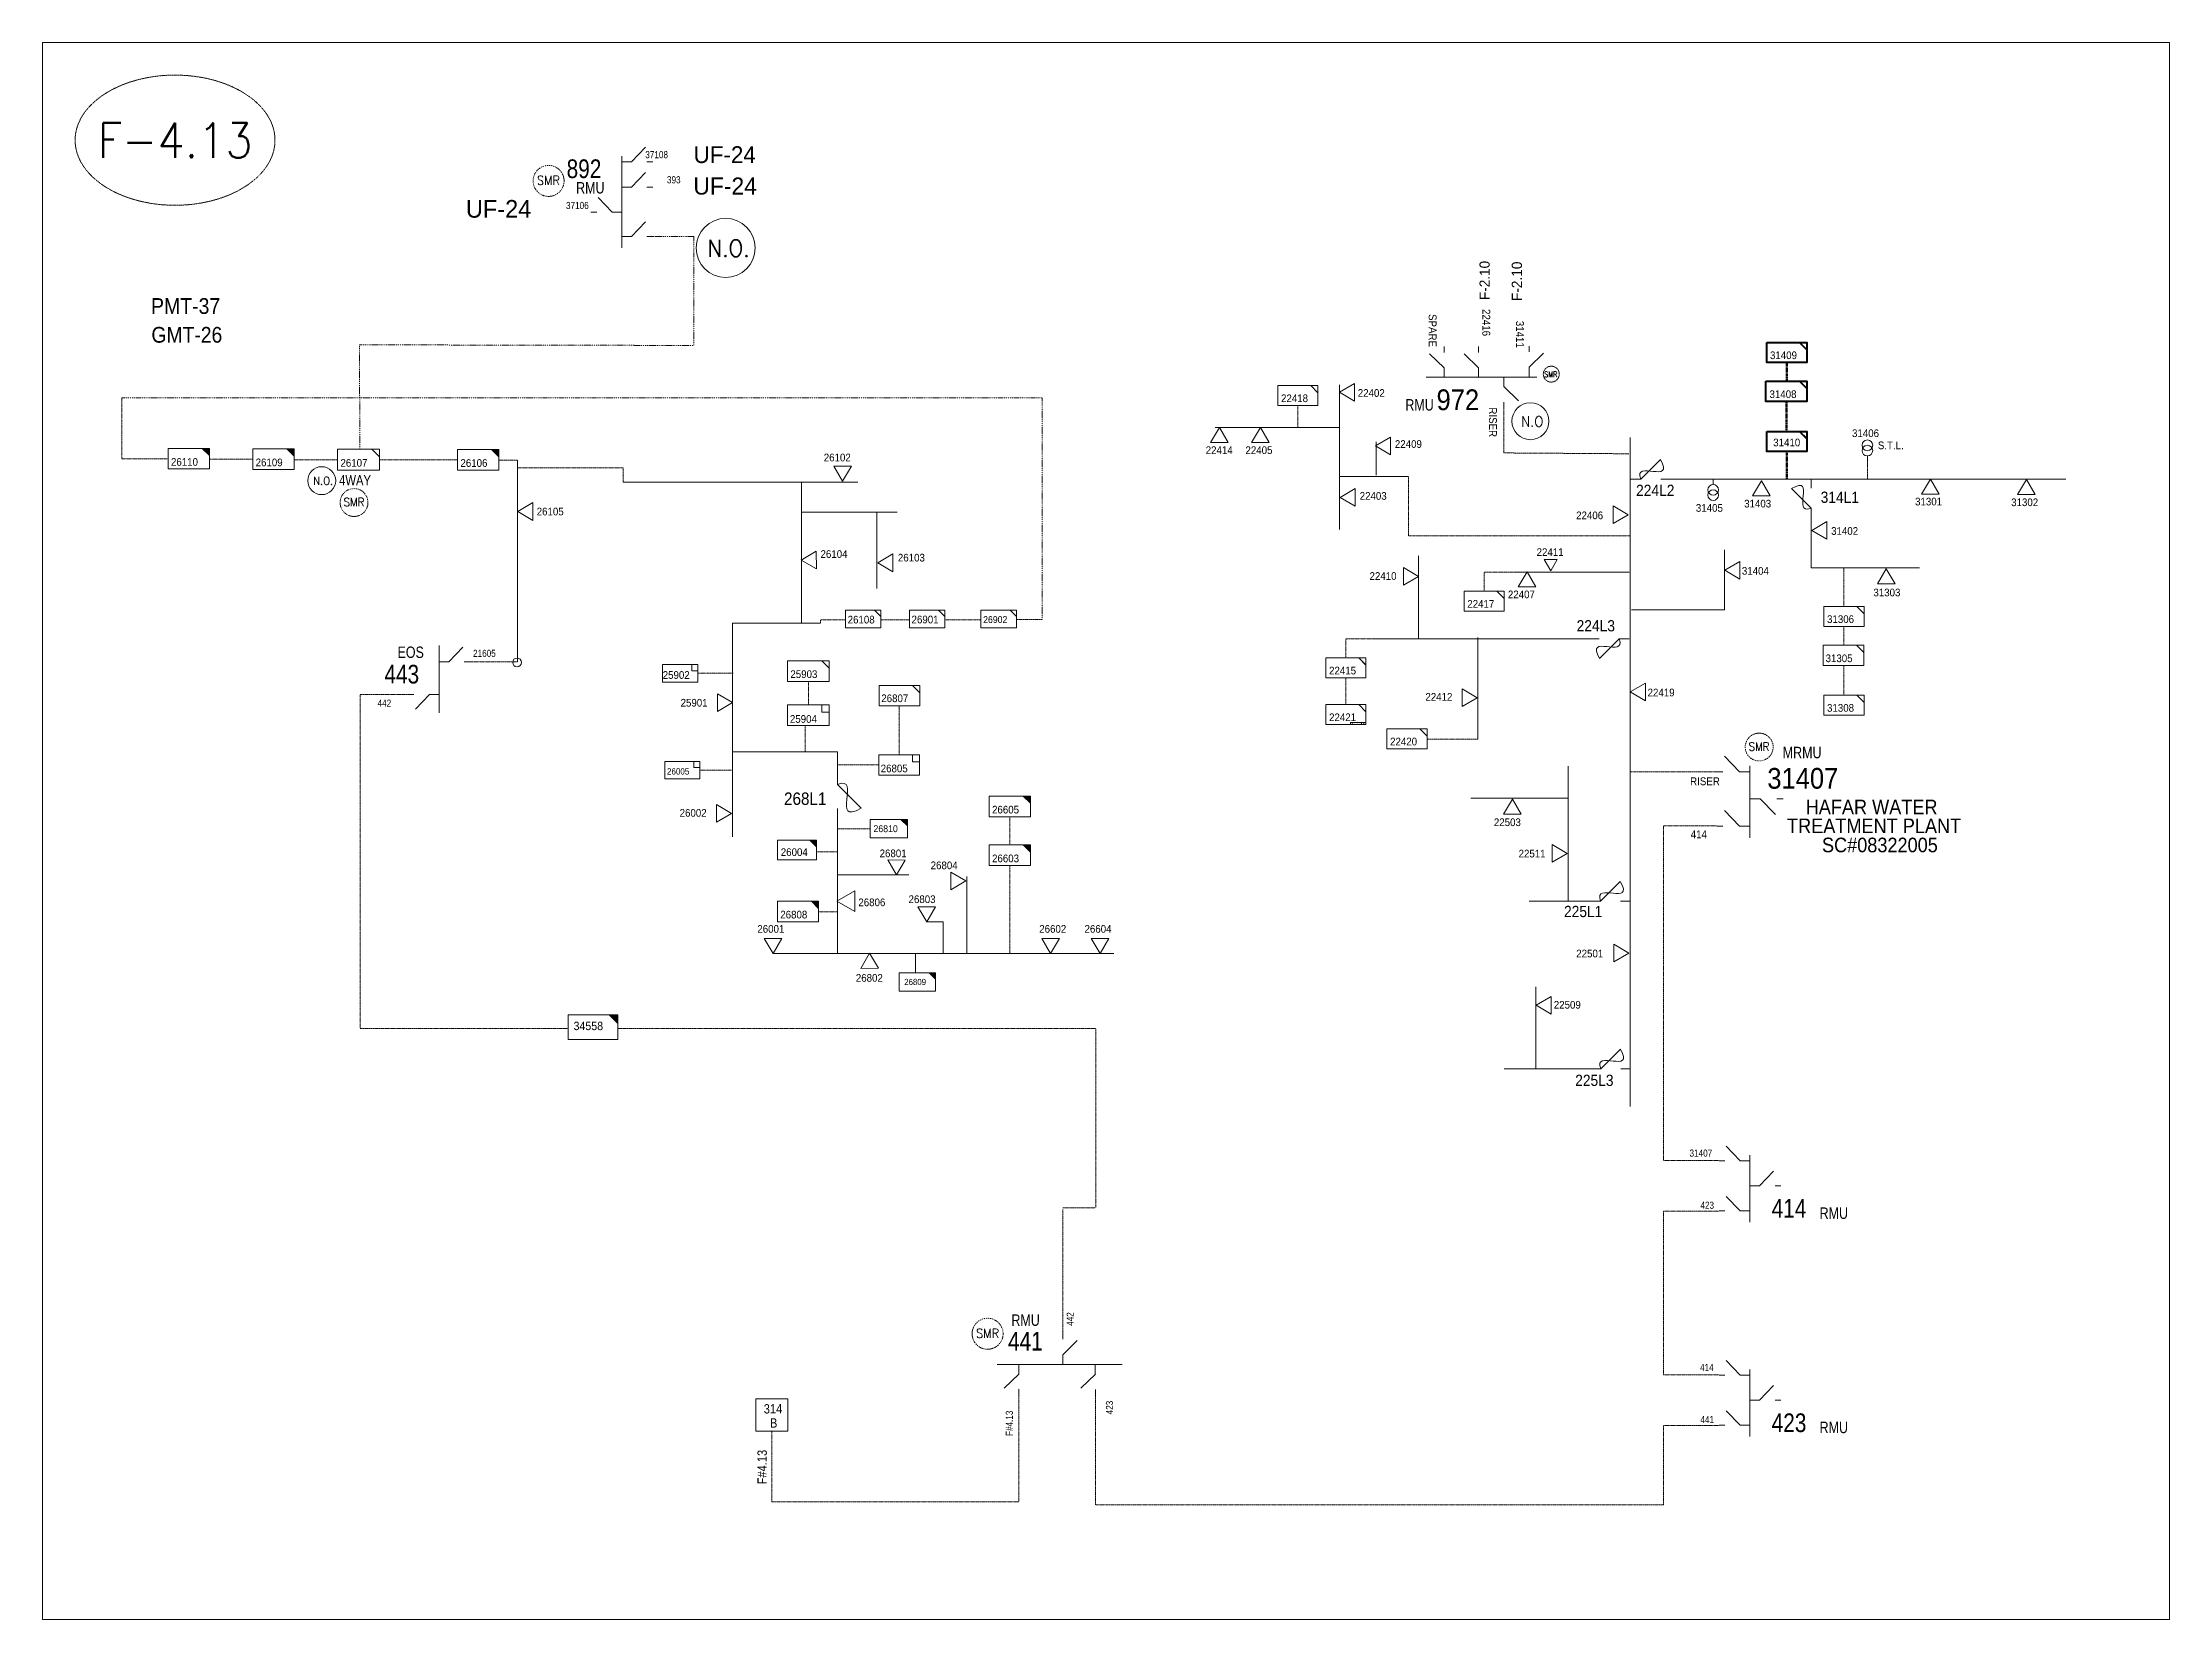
# Model space of a CAD drawing. Header units: metres. Extents: x 65984 to 144644, y -19036 to 23726.
# Drawn here: x 108281 to 110051, y -2586 to -1273 of the extents above; entities that cross this region are included whole.
import ezdxf
from ezdxf.enums import TextEntityAlignment as Align

# ---------------------------------------------------------------- set-up
doc = ezdxf.new("R2010")
doc.units = ezdxf.units.M
doc.header["$MEASUREMENT"] = 0
doc.linetypes.add('DGN Style 3', pattern=[0.013877, 0, -0.013877])
doc.linetypes.add('DGN Style 4', pattern=[1.6, 0.8, -0.4, 0, -0.4])
doc.layers.get('0').update_dxf_attribs({"color": 95, "lineweight": 40})
for name, color, linetype, lineweight in [('CONTRACTOR NAME', 95, 'Continuous', 40), ('d_eos', 111, 'Continuous', 40), ('d_eos no', 121, 'Continuous', 40), ('d_fco', 5, 'Continuous', 40), ('d_fco text', 95, 'Continuous', 40), ('d_oh branch', 94, 'Continuous', 40), ('d_switch', 95, 'Continuous', 40), ('d_tf', 1, 'Continuous', 40), ('d_tf no', 6, 'Continuous', 40), ('d_tf_200', 1, 'Continuous', 40), ('d_ug cable', 95, 'Continuous', 40), ('d_unit sub', 7, 'Continuous', 40), ('d_village name', 7, 'Continuous', 40), ('fedr no', 95, 'Continuous', 40), ('GRID STATION  04', 7, 'Continuous', 40), ('GRID STATION 01', 7, 'Continuous', 40), ('Level 37', 7, 'Continuous', 0), ('O H MAIN FEEDER', 4, 'Continuous', 100), ('SW N O', 114, 'Continuous', 30)]:
    doc.layers.add(name, color=color, linetype=linetype, lineweight=lineweight)
doc.styles.add('NASKHF', font='naskhf.shx', dxfattribs={"height": 8})
doc.styles.add('Style-Arial', font='arial.ttf')
doc.styles.add('Style-ENGINEERING', font='ENGINEERING.shx')
doc.styles.add('Style-msdefault', font='msdefault.shx')
doc.styles.add('Style-simplex', font='simplex.shx')
doc.styles.add('Style-STANDARD', font='STANDARD.shx')

# ---------------------------------------------------------------- blocks, each defined once
blk = doc.blocks.new('*U1117')
at = {"layer": 'd_eos', "color": 7, "linetype": 'Continuous', "lineweight": 13, "ltscale": 2.149539}
for p, q in [((-12.9, 12.1), (-12.9, 14.9)), ((-12.9, 4.7), (-5.9, 11.5)), ((11.3, 12.1), (11.3, 14.9)), ((11.3, 4.7), (18.3, 11.5)), ((14, 0), (-18.3, 0)), ((-12.9, 0), (-12.9, 4.7)), ((-0.8, 0), (-0.8, -4.6)), ((11.3, 0), (11.3, 4.7)), ((-0.8, -4.6), (6.2, -11.4)), ((-0.8, -12.1), (-0.8, -14.9))]:
    blk.add_line(p, q, dxfattribs=at)
blk = doc.blocks.new('TFU_120')
at = {"layer": 'd_tf_200', "color": 6, "linetype": 'Continuous', "lineweight": 13}
blk.add_line((0, 10), (0, 0), dxfattribs=at)
for centre in [(0, 30), (0, 20)]:
    blk.add_circle(centre, 10, dxfattribs=at)
blk = doc.blocks.new('*U1195')
at = {"layer": 'd_eos', "color": 2, "linetype": 'Continuous', "lineweight": 13, "ltscale": 1.173321}
for p, q in [((-12.09, 11.34), (-14.91, 11.34)), ((-4.65, 11.34), (-11.44, 18.34)), ((0, 11.34), (-4.65, 11.34)), ((0, 14.01), (0, -18.32)), ((-4.65, -12.95), (-11.44, -5.95)), ((0, -0.8), (4.65, -0.8)), ((4.65, -0.8), (11.45, -7.81)), ((12.1, -0.8), (14.92, -0.8)), ((-12.09, -12.95), (-14.92, -12.95)), ((0, -12.95), (-4.65, -12.95))]:
    blk.add_line(p, q, dxfattribs=at)
blk = doc.blocks.new('*U1012')
at = {"layer": 'd_fco', "color": 7, "linetype": 'Continuous', "lineweight": 13}
blk.add_line((-4.6, 4.2), (-10.1, 4.2), dxfattribs=at)
at = {"layer": 'd_fco', "color": 7, "linetype": 'Continuous', "lineweight": 13, "flags": 128}
blk.add_lwpolyline([(13, 4.2), (7.1, 4.2), (-4.4, -7.3)], dxfattribs=at)
at = {"layer": 'd_fco', "color": 7, "linetype": 'Continuous', "lineweight": 13}
blk.add_open_spline([(-4.4, -7.3), (-13, 7.7), (11.6, -7.7), (7.1, 4.2)], degree=3, dxfattribs=at)
blk = doc.blocks.new('TF_8')
at = {"color": 0, "linetype": 'ByBlock', "lineweight": -2}
blk.add_line((6.3, 4.95), (9.9, 1.35), dxfattribs=at)
blk.add_3dface([(-10.1, 4.95), (9.9, 4.95), (9.9, -5.05), (-10.1, -5.05)], dxfattribs=at)
blk = doc.blocks.new('*U1196')
at = {"layer": 'CONTRACTOR NAME', "color": 6, "lineweight": 13, "ltscale": 0.498271, "flags": 128}
for points in [[(1.7, -0.5), (-3.7, -0.5), (-3.7, 0.5), (1.7, 0.5)], [(3.7, -0.5), (1.7, -0.5), (1.7, 0.5), (3.7, 0.5)]]:
    blk.add_lwpolyline(points, close=True, dxfattribs=at)
at = {"layer": 'CONTRACTOR NAME', "color": 6, "lineweight": 13, "style": 'Style-msdefault', "width": 0.945946}
for s, height, p in [('2017.08.14', 0.683, (-3.5, 0.3)), ('JTC', 0.572, (2.1, 0.3))]:
    blk.add_text(s, height=height, dxfattribs=at).set_placement(p, align=Align.TOP_LEFT)
blk = doc.blocks.new('SS')
at = {"color": 0, "linetype": 'ByBlock', "lineweight": -2, "flags": 128}
blk.add_lwpolyline([(6.95, 4.25), (10.45, 4.25), (10.45, 0.75)], close=True, dxfattribs=at)
at = {"color": 0, "linetype": 'ByBlock', "lineweight": -2, "extrusion": (0, 0, -1)}
blk.add_solid([(-6.95, 4.25), (-10.45, 4.25), (-10.45, 0.75)], dxfattribs=at)
at = {"color": 0, "linetype": 'ByBlock', "lineweight": -2}
blk.add_3dface([(-9.55, 4.25), (10.45, 4.25), (10.45, -5.75), (-9.55, -5.75)], dxfattribs=at)
blk = doc.blocks.new('TF3_14')
at = {"layer": 'd_unit sub', "color": 6, "linetype": 'Continuous', "lineweight": 13}
for p, q in [((11.3, 9), (18.3, 9)), ((18.3, 9), (18.3, 2))]:
    blk.add_line(p, q, dxfattribs=at)
at = {"layer": 'd_unit sub', "color": 6, "linetype": 'Continuous', "lineweight": 13, "flags": 128}
blk.add_lwpolyline([(-21.7, 9), (18.3, 9), (18.3, -11), (-21.7, -11)], close=True, dxfattribs=at)
blk.add_lwpolyline([(18.3, 2), (11.3, 2), (11.3, 9)], dxfattribs=at)
blk = doc.blocks.new('*U1237')
at = {"layer": 'd_fco', "color": 7, "linetype": 'Continuous', "lineweight": 13}
blk.add_line((-4.6, 4.2), (-10.4, 4.2), dxfattribs=at)
at = {"layer": 'd_fco', "color": 7, "linetype": 'Continuous', "lineweight": 13, "flags": 128}
blk.add_lwpolyline([(13, 4.2), (7.1, 4.2), (-4.4, -7.3)], dxfattribs=at)
at = {"layer": 'd_fco', "color": 7, "linetype": 'Continuous', "lineweight": 13}
blk.add_open_spline([(-4.4, -7.3), (-13, 7.7), (11.6, -7.7), (7.1, 4.2)], degree=3, dxfattribs=at)
blk = doc.blocks.new('*U1238')
at = {"layer": 'd_eos', "color": 7, "linetype": 'Continuous', "lineweight": 13, "ltscale": 1.103054}
for p, q in [((-4.6, 7.4), (-11.4, 14.4)), ((0, -16.2), (0, 16.2)), ((-12.1, 7.4), (-14.9, 7.4)), ((0, 7.4), (-4.6, 7.4)), ((0, -8.4), (4.7, -8.4)), ((4.7, -8.4), (11.4, -15.4)), ((12.1, -8.4), (14.9, -8.4))]:
    blk.add_line(p, q, dxfattribs=at)
blk = doc.blocks.new('TRA1_1083')
at = {"layer": 'd_tf', "color": 6, "linetype": 'Continuous', "lineweight": 13, "ltscale": 0.000737445, "flags": 128}
blk.add_lwpolyline([(10, -17), (0, 0), (-10, -17)], close=True, dxfattribs=at)
blk = doc.blocks.new('TRA1_1082')
at = {"layer": 'd_tf', "color": 6, "linetype": 'Continuous', "lineweight": 13, "ltscale": 0.000737445, "xscale": 1.000046566088346, "yscale": 1.000046566088346, "zscale": 1.000046566088346, "rotation": 180.0000042736749}
blk.add_blockref('TRA1_1083', (0, 0), dxfattribs=at)
blk = doc.blocks.new('TRA1_1085')
at = {"layer": 'd_tf', "color": 6, "linetype": 'Continuous', "lineweight": 13, "ltscale": 0.000737445, "flags": 128}
blk.add_lwpolyline([(10, -17), (0, 0), (-10, -17)], close=True, dxfattribs=at)
blk = doc.blocks.new('TRA1_1084')
at = {"layer": 'd_tf', "color": 6, "linetype": 'Continuous', "lineweight": 13, "ltscale": 0.000737445, "xscale": 1.000046566088347, "yscale": 1.000046566088347, "zscale": 1.000046566088347, "rotation": 180.0000042736749}
blk.add_blockref('TRA1_1085', (0, 0), dxfattribs=at)
blk = doc.blocks.new('TRA1_1086')
at = {"layer": 'd_tf', "color": 6, "linetype": 'Continuous', "lineweight": 13, "ltscale": 0.000737445, "flags": 128}
blk.add_lwpolyline([(-5, 8.6), (5, 8.6), (0, 0)], close=True, dxfattribs=at)
blk = doc.blocks.new('*U2888')
at = {"layer": 'd_unit sub', "color": 6, "linetype": 'Continuous', "lineweight": 13, "flags": 128}
blk.add_lwpolyline([(20, 10), (20, 2.7), (12.8, 10)], close=True, dxfattribs=at)
at = {"layer": 'd_unit sub', "color": 6, "linetype": 'Continuous', "lineweight": 13, "xscale": 2, "yscale": 2, "zscale": 0.8845711694560098, "rotation": 359.9999999999999}
blk.add_blockref('TF_8', (0.2, 0.1), dxfattribs=at)
blk = doc.blocks.new('TRA1_1088')
at = {"layer": 'd_tf', "color": 6, "linetype": 'Continuous', "lineweight": 13, "ltscale": 0.000737445, "flags": 128}
blk.add_lwpolyline([(10, -17), (0, 0), (-10, -17)], close=True, dxfattribs=at)
blk = doc.blocks.new('TRA1_1087')
at = {"layer": 'd_tf', "color": 6, "linetype": 'Continuous', "lineweight": 13, "ltscale": 0.000737445, "xscale": 1.000046566088346, "yscale": 1.000046566088346, "zscale": 1.000046566088346, "rotation": 180.0000042736749}
blk.add_blockref('TRA1_1088', (0, 0), dxfattribs=at)
blk = doc.blocks.new('TRA1_1130')
at = {"layer": 'd_tf', "color": 6, "linetype": 'Continuous', "lineweight": 13, "ltscale": 0.000737445, "flags": 128}
blk.add_lwpolyline([(10, -17), (0, 0), (-10, -17)], close=True, dxfattribs=at)
blk = doc.blocks.new('TRA1_1129')
at = {"layer": 'd_tf', "color": 6, "linetype": 'Continuous', "lineweight": 13, "ltscale": 0.000737445, "xscale": 1.000046566065083, "yscale": 1.000046566065083, "zscale": 1.000046566065083, "rotation": 180.0000046712237}
blk.add_blockref('TRA1_1130', (0, 0), dxfattribs=at)
blk = doc.blocks.new('TRA1_1132')
at = {"layer": 'd_tf', "color": 6, "linetype": 'Continuous', "lineweight": 13, "ltscale": 0.000730668, "flags": 128}
blk.add_lwpolyline([(10, -17), (0, 0), (-10, -17)], close=True, dxfattribs=at)
blk = doc.blocks.new('TRA1_1131')
at = {"layer": 'd_tf', "color": 6, "linetype": 'Continuous', "lineweight": 13, "ltscale": 0.000730668, "xscale": 1.000046566065083, "yscale": 1.000046566065083, "zscale": 1.000046566065083, "rotation": 180.0000046712237}
blk.add_blockref('TRA1_1132', (0, 0), dxfattribs=at)
blk = doc.blocks.new('TRA1_1134')
at = {"layer": 'd_tf', "color": 6, "linetype": 'Continuous', "lineweight": 13, "ltscale": 0.000824754, "extrusion": (0, 0, -1), "flags": 128}
blk.add_lwpolyline([(-10, -17), (0, 0), (10, -17)], close=True, dxfattribs=at)
blk = doc.blocks.new('TRA1_1133')
at = {"layer": 'd_tf', "color": 6, "linetype": 'Continuous', "lineweight": 13, "ltscale": 0.000824754, "xscale": 1.000046566065083, "yscale": 1.000046566065083, "zscale": 1.000046566065083, "rotation": 180.0000046712237}
blk.add_blockref('TRA1_1134', (0, 0), dxfattribs=at)
blk = doc.blocks.new('TRA1_1136')
at = {"layer": 'd_tf', "color": 6, "linetype": 'Continuous', "lineweight": 13, "ltscale": 0.000737445, "flags": 128}
blk.add_lwpolyline([(10.1, -17), (0.1, 0), (-9.9, -17)], close=True, dxfattribs=at)
blk = doc.blocks.new('TRA1_1135')
at = {"layer": 'd_tf', "color": 6, "linetype": 'Continuous', "lineweight": 13, "ltscale": 0.000737445, "xscale": 1.000046566065083, "yscale": 1.000046566065083, "zscale": 1.000046566065083, "rotation": 180.0000046712237}
blk.add_blockref('TRA1_1136', (0, 0), dxfattribs=at)
blk = doc.blocks.new('TRA1_1138')
at = {"layer": 'd_tf', "color": 6, "linetype": 'Continuous', "lineweight": 13, "ltscale": 0.000737445, "flags": 128}
blk.add_lwpolyline([(10, -17), (0, 0), (-10, -17)], close=True, dxfattribs=at)
blk = doc.blocks.new('TRA1_1137')
at = {"layer": 'd_tf', "color": 6, "linetype": 'Continuous', "lineweight": 13, "ltscale": 0.000737445, "xscale": 1.000051221608041, "yscale": 1.000051221608041, "zscale": 1.000051221608041, "rotation": 179.9999798566331}
blk.add_blockref('TRA1_1138', (0, 0), dxfattribs=at)
blk = doc.blocks.new('TRA1_1140')
at = {"layer": 'd_tf', "color": 6, "linetype": 'Continuous', "lineweight": 13, "ltscale": 0.000530961, "flags": 128}
blk.add_lwpolyline([(9.9, -17.1), (-0.1, -0.1), (-10.1, -17.1)], close=True, dxfattribs=at)
blk = doc.blocks.new('TRA1_1139')
at = {"layer": 'd_tf', "color": 6, "linetype": 'Continuous', "lineweight": 13, "ltscale": 0.000530961, "xscale": 1.000046566207833, "yscale": 1.000046566207833, "zscale": 1.000046566207833, "rotation": 180}
blk.add_blockref('TRA1_1140', (0, 0), dxfattribs=at)
blk = doc.blocks.new('*U2166')
at = {"layer": 'd_unit sub', "color": 6, "linetype": 'Continuous', "lineweight": 40, "flags": 128}
blk.add_lwpolyline([(20, 10), (20, 2.7), (12.8, 10)], close=True, dxfattribs=at)
at = {"layer": 'd_unit sub', "color": 6, "linetype": 'Continuous', "lineweight": 40, "xscale": 2, "yscale": 2, "zscale": 0.8845711694560098, "rotation": 359.9999999999999}
blk.add_blockref('TF_8', (0.2, 0.1), dxfattribs=at)
blk = doc.blocks.new('*U893')
at = {"layer": 'SW N O', "color": 3, "lineweight": 13}
blk.add_circle((0, 0), 16.8, dxfattribs=at)
at = {"layer": 'SW N O', "color": 3, "lineweight": 13, "style": 'Style-STANDARD'}
blk.add_text('N.O.', height=9.6, dxfattribs=at).set_placement((1.7, -0.2), align=Align.MIDDLE_CENTER)
blk = doc.blocks.new('*U3699')
at = {"layer": 'SW N O', "color": 3, "lineweight": 13}
blk.add_circle((0, 0), 16.8, dxfattribs=at)
at = {"layer": 'SW N O', "color": 3, "lineweight": 13, "style": 'Style-STANDARD'}
blk.add_text('N.O', height=9.6, dxfattribs=at).set_placement((1.7, -0.2), align=Align.MIDDLE_CENTER)

msp = doc.modelspace()

# ---------------------------------------------------------------- linework, layer by layer
at = {"layer": 'd_eos', "color": 2, "linetype": 'Continuous', "lineweight": 13, "ltscale": 1.103054}
for p, q in [((108770.9, -1371.9), (108782.6, -1359.8)), ((108762.9, -1367.3), (108762.8, -1443.6)), ((108762.8, -1371.9), (108770.9, -1371.9)), ((108770.9, -1392.9), (108782.6, -1380.8)), ((108783.7, -1371.9), (108788.6, -1371.9)), ((108762.9, -1392.9), (108770.9, -1392.9)), ((108783.7, -1392.9), (108788.6, -1392.9)), ((108742, -1413.8), (108737.1, -1413.8)), ((108754.8, -1413.8), (108743.1, -1401.7)), ((108762.9, -1413.8), (108754.8, -1413.8)), ((108762.8, -1434), (108770.9, -1434)), ((108770.9, -1434), (108782.6, -1421.9)), ((108783.7, -1434), (108788.6, -1434)), ((109447.4, -1543.5), (109435.3, -1531.8)), ((109447.4, -1530.7), (109447.4, -1525.8)), ((109476.2, -1543.5), (109464.1, -1531.8)), ((109476.2, -1530.7), (109476.2, -1525.8)), ((109518.2, -1530.2), (109518.2, -1525.3)), ((109518.2, -1543), (109530.3, -1531.3)), ((109432.6, -1551.1), (109524.7, -1551.1)), ((109447.4, -1551.6), (109447.4, -1543.5)), ((109476.2, -1551.6), (109476.2, -1543.5)), ((109497.2, -1551.1), (109497.2, -1559.1)), ((109518.2, -1551.1), (109518.2, -1543)), ((109497.2, -1559.1), (109509.3, -1570.8)), ((109497.2, -1571.9), (109497.2, -1576.8)), ((109130, -2352.3), (109130, -2347.4)), ((109130, -2365.2), (109142.1, -2353.4)), ((109130, -2373.2), (109130, -2365.2)), ((109179.3, -2373.2), (109075.3, -2373.2)), ((109093.4, -2381.2), (109081.3, -2392.9)), ((109093.4, -2373.1), (109093.4, -2381.2)), ((109157.1, -2381.2), (109145, -2393)), ((109157, -2373.2), (109157, -2381.2)), ((109093.4, -2394), (109093.4, -2398.9)), ((109157.1, -2394.1), (109157.1, -2399))]:
    msp.add_line(p, q, dxfattribs=at)
at = {"layer": 'd_oh branch', "color": 6, "linetype": 'Continuous', "lineweight": 13}
for p, q in [((109360.5, -1557.5), (109360.5, -1678.1)), ((109359.7, -1593.1), (109256.8, -1593.1)), ((109391, -1632.9), (109391, -1605)), ((108764.1, -1638.6), (108959.3, -1638.6)), ((108912.4, -1638.6), (108912.4, -1756.1)), ((109361, -1633.9), (109417.7, -1633.9)), ((109628.6, -1636.2), (109965.2, -1636.2)), ((108992, -1663.5), (108912.4, -1663.5)), ((108975.2, -1663.5), (108975.2, -1727.1)), ((109426.2, -1769), (109426.2, -1699.9)), ((109505.5, -1713.5), (109601.6, -1713.5)), ((108855.1, -1934), (108855.1, -1756.1)), ((108928.4, -1756.1), (108855.1, -1756.1)), ((109390.4, -1769), (109576.6, -1769)), ((109475.5, -1768.1), (109475.5, -1852.7)), ((108942.3, -1863.2), (108855.1, -1863.2)), ((108942.3, -1863.2), (108942.3, -1884.7)), ((109550.9, -1987.4), (109550.9, -1875.2)), ((109469.7, -1901.8), (109550.9, -1901.8)), ((108942.3, -1919.3), (108942.3, -2031.4)), ((109001.7, -1965.7), (108942.3, -1965.7)), ((109050.1, -2030.9), (109050.1, -1967)), ((109577.4, -1987.5), (109518.3, -1987.5)), ((109030.4, -2004.8), (109016.7, -2004.8)), ((109030.4, -2030.9), (109030.4, -2004.8)), ((108888.8, -2031.2), (109172.5, -2031.2)), ((109007.4, -2047.3), (109007.4, -2031.2)), ((109523.9, -2127), (109523.9, -2058.8)), ((109572.3, -2127.2), (109497.5, -2127.2))]:
    msp.add_line(p, q, dxfattribs=at)
at = {"layer": 'd_oh branch', "color": 6, "linetype": 'Continuous', "lineweight": 13, "flags": 128}
for points in [[(109753.1, -1664.5), (109753.1, -1710), (109843.3, -1710)], [(109603.4, -1744.9), (109680.9, -1744.9), (109680.9, -1695)]]:
    msp.add_lwpolyline(points, dxfattribs=at)
at = {"layer": 'd_ug cable', "color": 6, "linetype": 'DGN Style 3', "lineweight": 140}
for p, q in [((109732.8, -1554.5), (109732.8, -1539.1)), ((109732.5, -1596.4), (109732.5, -1571.5)), ((109732.8, -1636.2), (109732.8, -1613.1))]:
    msp.add_line(p, q, dxfattribs=at)
at = {"layer": 'd_ug cable', "color": 6, "linetype": 'DGN Style 3', "lineweight": 13}
for p, q in [((108346.7, -1568.5), (108346.7, -1619.2)), ((109325.7, -1593.1), (109325.7, -1574.9)), ((108384.4, -1619.2), (108346.7, -1619.2)), ((108455.6, -1619.6), (108419.4, -1619.6)), ((108526.2, -1620), (108490, -1620)), ((108626.1, -1620), (108561, -1620)), ((108676, -1620.4), (108660.4, -1620.4)), ((109799.9, -1636.2), (109799.9, -1621.2)), ((109780.3, -1742.1), (109780.3, -1710)), ((109091.4, -1752.9), (109112.9, -1752.9)), ((109032.1, -1753.4), (109061.4, -1753.4)), ((109780.3, -1774.3), (109780.3, -1758.8)), ((108675.9, -1788.1), (108635.8, -1788.1)), ((108826.2, -1797.8), (108855.5, -1797.8)), ((108918.2, -1804.6), (108918.2, -1824)), ((109780.3, -1816), (109780.3, -1791.3)), ((108915.6, -1863.2), (108915.6, -1841.4)), ((108993.7, -1865.6), (108993.7, -1824.9)), ((108942.3, -1874), (108976.9, -1874.1)), ((108828, -1878.4), (108854.3, -1878.4)), ((109602.4, -1879.8), (109675, -1879.8)), ((108969.7, -1927.2), (108942.3, -1927.4)), ((109085.9, -1940.7), (109085.9, -1917.1)), ((108942.3, -1946.4), (108925.1, -1946.4)), ((109085.9, -2030.8), (109085.9, -1957.7)), ((108942.3, -1996.5), (108926.8, -1996.5)), ((108717.8, -2093.5), (108545.1, -2093.5)), ((109157.4, -2093.5), (108759.5, -2093.5)), ((109157, -2242.8), (109130, -2242.8)), ((109130, -2347.4), (109130, -2244.2))]:
    msp.add_line(p, q, dxfattribs=at)
at = {"layer": 'd_ug cable', "color": 6, "linetype": 'DGN Style 4', "lineweight": 13, "flags": 128}
for points in [[(108788.6, -1434), (108822.8, -1434), (108822.8, -1524.8)], [(108544.7, -1611.3), (108544.5, -1524.3), (108822.8, -1524.8)], [(108346.6, -1568.5), (109112.8, -1568.5), (109112.9, -1752.9)]]:
    msp.add_lwpolyline(points, dxfattribs=at)
at = {"layer": 'd_ug cable', "color": 6, "linetype": 'DGN Style 3', "lineweight": 13, "flags": 128}
for points in [[(109497.2, -1576.8), (109497.2, -1614.3), (109601.3, -1615)], [(108764.1, -1638.6), (108764.1, -1626.6), (108675.9, -1626.6)], [(109417.7, -1633.9), (109417.7, -1683.4), (109602.4, -1683.4)], [(109505.5, -1713.5), (109480.8, -1713.5), (109480.8, -1729.4)], [(108928.4, -1756.1), (108928.4, -1753.2), (108949.1, -1753.2)], [(108978.6, -1753.2), (108981.6, -1753.2), (109002.3, -1753.2)], [(109390.4, -1769), (109365.7, -1769), (109365.7, -1784.9)], [(109365.7, -1801.6), (109365.7, -1823.8)], [(108587.4, -1815.5), (108545.1, -1815.5), (108545.1, -2093.5)], [(109475.5, -1852.7), (109433.2, -1852.7)], [(109674.4, -1924.9), (109630.2, -1924.9), (109630.2, -2203.5), (109676.3, -2203.5)], [(109157.4, -2093.5), (109157.4, -2093.5), (109157.4, -2242.7)], [(109676.3, -2245.5), (109630.2, -2245.5), (109630.2, -2382), (109676.3, -2382)], [(109093.4, -2393.5), (109093.4, -2487.6), (108887.8, -2487.6), (108887.8, -2428.2)], [(109157.1, -2490.2), (109157.1, -2395.3)], [(109676.3, -2424), (109630.2, -2424), (109630.2, -2490), (109157.1, -2490)]]:
    msp.add_lwpolyline(points, dxfattribs=at)
at = {"layer": 'd_ug cable', "color": 2, "linetype": 'DGN Style 4', "lineweight": 13}
for centre, radius in [((108701.9, -1387.8), 12.9), ((108539.9, -1655.6), 11.6), ((109709.8, -1859.2), 11.6), ((109067.4, -2347.7), 12.9)]:
    msp.add_circle(centre, radius, dxfattribs=at)
at = {"layer": 'd_ug cable', "color": 2, "linetype": 'DGN Style 3', "lineweight": 13}
msp.add_circle((109536.7, -1548.7), 6.63, dxfattribs=at)
at = {"layer": 'fedr no', "color": 82, "linetype": 'DGN Style 3', "lineweight": 13, "true_color": 0x1dc70e}
msp.add_ellipse((108390.9, -1353.9), major_axis=(83.2, 0), ratio=0.651175, dxfattribs=at)
at = {"layer": 'GRID STATION  04', "color": 6, "linetype": 'Continuous', "lineweight": 13, "ltscale": 0.912339, "flags": 128}
msp.add_lwpolyline([(108874.4, -2401.9), (108874.4, -2428.7), (108901.2, -2428.7), (108901.2, -2401.9)], close=True, dxfattribs=at)
at = {"layer": 'O H MAIN FEEDER', "color": 6, "lineweight": 13, "ltscale": 0.861012}
for p, q in [((109602.4, -2016.9), (109602.4, -1601.5)), ((108676, -1620.4), (108675.9, -1788.3)), ((109602.4, -2158.5), (109602.4, -2016.9))]:
    msp.add_line(p, q, dxfattribs=at)
at = {"layer": 'O H MAIN FEEDER', "color": 140, "lineweight": 13, "ltscale": 0.861012, "flags": 128}
msp.add_lwpolyline([(110051.4, -1272.6), (108280.6, -1272.6), (108280.6, -2585.6), (110051.4, -2585.6)], close=True, dxfattribs=at)
at = {"layer": 'O H MAIN FEEDER', "color": 6, "lineweight": 13, "ltscale": 0.861012}
msp.add_circle((108675.6, -1788.7), 3.61, dxfattribs=at)

# ---------------------------------------------------------------- block references
at = {"layer": 'CONTRACTOR NAME', "color": 6, "lineweight": 13, "ltscale": 0.498271, "xscale": 1.728, "yscale": 1.728, "zscale": 1.728}
msp.add_blockref('*U1196', (109375.9, -1839.6), dxfattribs=at)
at = {"layer": 'd_eos', "color": 7, "linetype": 'Continuous', "lineweight": 13, "ltscale": 1.103054, "extrusion": (0, 0, -1), "xscale": 1.728, "yscale": 1.728, "zscale": 1.728, "rotation": 180}
msp.add_blockref('*U1238', (-108610.7, -1802.7), dxfattribs=at)
at = {"layer": 'd_eos', "color": 2, "linetype": 'Continuous', "lineweight": 13, "ltscale": 1.173321, "xscale": 1.855714614082203, "yscale": 1.855714614082203, "zscale": 1.855714614082203}
msp.add_blockref('*U1195', (109702.1, -1900.9), dxfattribs=at)
at = {"layer": 'd_eos', "color": 7, "linetype": 'Continuous', "lineweight": 13, "ltscale": 1.103054, "xscale": 1.728, "yscale": 1.728, "zscale": 1.728, "rotation": 89.99999999999635}
for p in [(109702.1, -2223.1), (109702.1, -2401.6)]:
    msp.add_blockref('*U1117', p, dxfattribs=at)
at = {"layer": 'd_fco', "color": 7, "linetype": 'Continuous', "lineweight": 13}
for name, p, xscale, yscale, zscale, rotation in [('*U1012', (109621.3, -1630.2), 1.422086694491422, 1.422086694491422, 1.422086694491422, 179.9999999995591), ('*U1012', (109747.1, -1650.2), 1.422086694491422, 1.422086694491422, 1.422086694491422, 269.9999999995591), ('*U1012', (109583.1, -1775), 1.422086694491422, 1.422086694491422, 1.422086694491422, 359.9999999995592), ('*U1237', (108949.6, -1902.5), 1.728, 1.728, 1.728, 90.00000000060005), ('*U1012', (109587.9, -1981.5), 1.422086694491422, 1.422086694491422, 1.422086694491422, 179.9999999995591), ('*U1012', (109588, -2121.2), 1.422086694491422, 1.422086694491422, 1.422086694491422, 179.9999999995591)]:
    msp.add_blockref(name, p, dxfattribs=dict(at, xscale=xscale, yscale=yscale, zscale=zscale, rotation=rotation))
at = {"layer": 'd_tf', "color": 6, "linetype": 'Continuous', "lineweight": 13, "ltscale": 0.000737445}
for name, p, xscale, yscale, zscale, rotation in [('TRA1_1082', (109360.3, -1563.8), 0.7374461429284437, 0.7374461429284437, 0.7374461429284437, 269.9082192556203), ('TRA1_1087', (109260.4, -1593.1), 0.7374461429284437, 0.7374461429284437, 0.7374461429284437, 179.9082192556203), ('TRA1_1087', (109294.5, -1593.1), 0.7374461429284437, 0.7374461429284437, 0.7374461429284437, 179.9082192556203), ('TRA1_1082', (109390.4, -1608.4), 0.7374461429284437, 0.7374461429284437, 0.7374461429284437, 269.9082192556203), ('TRA1_1082', (109360.9, -1651.3), 0.7374461429284437, 0.7374461429284437, 0.7374461429284437, 269.9082192556203), ('TRA1_1082', (109711.6, -1637.4), 0.7374461429284437, 0.7374461429284437, 0.7374461429284437, 179.9082192556203), ('TRA1_1082', (109852.4, -1636.1), 0.7374461429284437, 0.7374461429284437, 0.7374461429284437, 179.9082192556203), ('TRA1_1084', (109932.3, -1636.5), 0.7374461429284435, 0.7374461429284435, 0.7374461429284435, 180), ('TRA1_1082', (109600.7, -1665.8), 0.7374461429284437, 0.7374461429284437, 0.7374461429284437, 89.90821925562032), ('TRA1_1082', (109753.7, -1678.8), 0.7374461429284437, 0.7374461429284437, 0.7374461429284437, 269.9082192556203), ('TRA1_1137', (108912.3, -1703.5), 0.7374453984351154, 0.7374453984351154, 0.7374453984351154, 270.3932731343836), ('TRA1_1137', (108975.9, -1705.9), 0.7374453984351154, 0.7374453984351154, 0.7374453984351154, 270.3932731343836), ('TRA1_1082', (109426.2, -1717.1), 0.7374461429284437, 0.7374461429284437, 0.7374461429284437, 89.90821925562032), ('TRA1_1082', (109516.6, -1713.3), 0.7374461429284437, 0.7374461429284437, 0.7374461429284437, 179.9082192556203), ('TRA1_1086', (109536.2, -1712.5), 1.106165774898909, 1.106165774898909, 1.106165774898909, 359.908396840603), ('TRA1_1082', (109681.1, -1712), 0.7374461429284437, 0.7374461429284437, 0.7374461429284437, 269.9082192556203), ('TRA1_1082', (109815.6, -1710.7), 0.7374461429284437, 0.7374461429284437, 0.7374461429284437, 179.9082192556203), ('TRA1_1082', (109602.5, -1813.3), 0.7374461429284437, 0.7374461429284437, 0.7374461429284437, 269.9082192556203), ('TRA1_1135', (108855.1, -1822.1), 0.7374463271427535, 0.7374463271427535, 0.7374463271427535, 89.8996815286635), ('TRA1_1082', (109475.1, -1818.1), 0.7374461429284437, 0.7374461429284437, 0.7374461429284437, 89.90821925562032), ('TRA1_1129', (108854.2, -1914.5), 0.7374463271427535, 0.7374463271427535, 0.7374463271427535, 89.8996815286635), ('TRA1_1082', (109504.3, -1902.5), 0.7374461429284437, 0.7374461429284437, 0.7374461429284437, 179.9082192556203), ('TRA1_1082', (109549.9, -1947.8), 0.7374461429284437, 0.7374461429284437, 0.7374461429284437, 89.90821925562032), ('TRA1_1129', (109016.7, -2004.8), 0.7374463271427535, 0.7374463271427535, 0.7374463271427535, 359.8996815286635), ('TRA1_1129', (108888.8, -2031.2), 0.7374463271427535, 0.7374463271427535, 0.7374463271427535, 359.8996815286635), ('TRA1_1129', (109119.9, -2031.2), 0.7374463271427535, 0.7374463271427535, 0.7374463271427535, 359.8996815286635), ('TRA1_1129', (109161, -2031.2), 0.7374463271427535, 0.7374463271427535, 0.7374463271427535, 359.8996815286635), ('TRA1_1082', (109601.4, -2030.7), 0.7374461429284437, 0.7374461429284437, 0.7374461429284437, 89.90821925562032), ('TRA1_1082', (109524, -2074.1), 0.7374461429284437, 0.7374461429284437, 0.7374461429284437, 269.9082192556203)]:
    msp.add_blockref(name, p, dxfattribs=dict(at, xscale=xscale, yscale=yscale, zscale=zscale, rotation=rotation))
at = {"layer": 'd_tf', "color": 6, "linetype": 'Continuous', "lineweight": 13, "ltscale": 0.000737445, "extrusion": (0, 0, -1)}
for name, p, xscale, yscale, zscale, rotation in [('TRA1_1137', (-108946.7, -1637.9), 0.7374453984351154, 0.7374453984351154, 0.7374453984351154, 0.3932731343835952), ('TRA1_1129', (-109049.4, -1970.7), 0.7374463271427533, 0.7374463271427533, 0.7374463271427533, 269.8996815286635), ('TRA1_1129', (-108969.2, -2030.9), 0.7374463271427533, 0.7374463271427533, 0.7374463271427533, 179.8996815286635)]:
    msp.add_blockref(name, p, dxfattribs=dict(at, xscale=xscale, yscale=yscale, zscale=zscale, rotation=rotation))
at = {"layer": 'd_tf', "color": 6, "linetype": 'Continuous', "lineweight": 13, "ltscale": 0.000530961, "xscale": 0.7374451967825552, "yscale": 0.7374451967825552, "zscale": 0.7374451967825552, "rotation": 270}
msp.add_blockref('TRA1_1139', (108676.3, -1663), dxfattribs=at)
at = {"layer": 'd_tf', "color": 6, "linetype": 'Continuous', "lineweight": 13, "ltscale": 0.000730668, "xscale": 0.7272799552647068, "yscale": 0.7272799552647068, "zscale": 0.7272799552647068, "rotation": 359.8996815286635}
msp.add_blockref('TRA1_1131', (108991.5, -1965.6), dxfattribs=at)
at = {"layer": 'd_tf', "color": 6, "linetype": 'Continuous', "lineweight": 13, "ltscale": 0.000824754, "extrusion": (0, 0, -1), "xscale": 0.8684091729215528, "yscale": 0.8684091729215528, "zscale": 0.8684091729215528, "rotation": 89.8996815286635}
msp.add_blockref('TRA1_1133', (-108942, -1987.5), dxfattribs=at)
at = {"layer": 'd_tf_200', "color": 6, "linetype": 'Continuous', "lineweight": 13, "xscale": 0.4424671180695325, "yscale": 0.4424671180695325, "zscale": 0.4424671180695325}
for p, rotation in [((109799.9, -1621.2), 359.9999999999999), ((109671.5, -1636.2), 179.9999999999999)]:
    msp.add_blockref('TFU_120', p, dxfattribs=dict(at, rotation=rotation))
at = {"layer": 'd_unit sub', "color": 6, "linetype": 'Continuous', "lineweight": 40}
for name, p, xscale, yscale, zscale in [('*U2166', (109732.8, -1530.7), 0.8336753697682305, 0.8336753697682305, 0.8336753697682305), ('TF_8', (109732.6, -1562.9), 1.698821817833913, 1.698821817833913, 0.7374451967825552), ('*U2166', (109732.8, -1604.7), 0.8336753697682305, 0.8336753697682305, 0.8336753697682305)]:
    msp.add_blockref(name, p, dxfattribs=dict(at, xscale=xscale, yscale=yscale, zscale=zscale))
at = {"layer": 'd_unit sub', "color": 6, "linetype": 'Continuous', "lineweight": 13}
for name, p, xscale, yscale, zscale in [('*U2888', (109325.8, -1566.6), 0.8336753697682305, 0.8336753697682305, 0.8336753697682305), ('SS', (108401.5, -1617.8), 1.717424691448171, 1.717424691448171, 0.8587123457240854), ('SS', (108472, -1618.3), 1.717424691448171, 1.717424691448171, 0.8587123457240854), ('SS', (108642.5, -1618.7), 1.717424691448171, 1.717424691448171, 0.8587123457240854), ('*U2888', (109480.8, -1737.8), 0.8336753697682305, 0.8336753697682305, 0.8336753697682305), ('TF_8', (108964, -1752.6), 1.47489039356511, 1.47489039356511, 0.7374451967825552), ('TF_8', (109017.2, -1752.6), 1.47489039356511, 1.47489039356511, 0.7374451967825552), ('TF_8', (109076.8, -1752.6), 1.47489039356511, 1.47489039356511, 0.7374451967825552), ('*U2888', (109780.4, -1750.5), 0.8336753697682305, 0.8336753697682305, 0.8336753697682305), ('TF_8', (108918.4, -1795.9), 1.73793687978455, 1.73793687978455, 0.7374451967825552), ('*U2888', (109365.7, -1793.2), 0.8336753697682305, 0.8336753697682305, 0.8336753697682305), ('TF_8', (109780.2, -1782.7), 1.698821817833913, 1.698821817833913, 0.7374451967825552), ('TF_8', (108994.2, -1816.3), 1.703285265884288, 1.703285265884288, 0.7374451967825552), ('*U2888', (109365.7, -1832.1), 0.8336753697682305, 0.8336753697682305, 0.8336753697682305), ('*U2888', (109780.4, -1824.3), 0.8336753697682305, 0.8336753697682305, 0.8336753697682305), ('*U2888', (109416.6, -1852.4), 0.8336753697682305, 0.8336753697682305, 0.8336753697682305), ('SS', (109085.1, -1907.3), 1.717424691448171, 1.717424691448171, 0.8587123457240854), ('SS', (108984.5, -1926), 1.545682222303354, 1.545682222303354, 0.7728411111516769), ('SS', (108908, -1943.6), 1.62826323804175, 1.62826323804175, 0.6955570000365092), ('SS', (109085.1, -1948), 1.717424691448171, 1.717424691448171, 0.8587123457240854), ('SS', (108908.8, -1994.8), 1.717424691448171, 1.717424691448171, 0.8587123457240854), ('SS', (109008.1, -2053.7), 1.513354168946896, 1.513354168946896, 0.8587123457240854)]:
    msp.add_blockref(name, p, dxfattribs=dict(at, xscale=xscale, yscale=yscale, zscale=zscale))
at = {"layer": 'd_unit sub', "color": 2, "linetype": 'Continuous', "lineweight": 13, "xscale": 1.73793687978455, "yscale": 1.73793687978455, "zscale": 0.7374451967825552}
msp.add_blockref('TF_8', (108543.8, -1619.9), dxfattribs=at)
at = {"layer": 'd_unit sub', "color": 6, "linetype": 'Continuous', "lineweight": 13}
for name, p, xscale, yscale, zscale, rotation in [('TF3_14', (108812.7, -1797.1), 0.7374451967825553, 0.7374451967825553, 0.7374451967825553, 359.9997), ('TF3_14', (108919.6, -1831.8), 0.866557218850005, 0.866557218850005, 0.866557218850005, 359.9997), ('TF3_14', (108814.5, -1877.7), 0.732343482518065, 0.732343482518065, 0.732343482518065, 359.9997), ('TF3_14', (108995.2, -1873.2), 0.844069973246181, 0.844069973246181, 0.844069973246181, 359.9997), ('SS', (108738, -2090.8), 2.060909629737805, 2.060909629737805, 1.030454814868902, 359.9999999999999)]:
    msp.add_blockref(name, p, dxfattribs=dict(at, xscale=xscale, yscale=yscale, zscale=zscale, rotation=rotation))
at = {"layer": 'SW N O', "color": 3, "lineweight": 13}
for name, p, xscale, yscale, zscale in [('*U893', (108849.3, -1443.6), 1.463458353406689, 1.463458353406689, 1.463458353406689), ('*U3699', (109519.3, -1587.9), 0.9153745393247414, 0.9153745393247414, 0.9153745393247414), ('*U893', (108513, -1637.4), 0.6929210959427416, 0.6929210959427416, 0.6929210959427416)]:
    msp.add_blockref(name, p, dxfattribs=dict(at, xscale=xscale, yscale=yscale, zscale=zscale))

# ---------------------------------------------------------------- texts
at = {"layer": 'd_eos no', "color": 2, "linetype": 'Continuous', "lineweight": 13}
for s, height, style, width, p in [('892', 15.55, 'Style-msdefault', 0.833333, (108716.9, -1369.9)), ('RMU', 9.5, 'Style-msdefault', 0.818182, (108724.8, -1388.8)), ('RMU', 9.5, 'Style-msdefault', 0.818182, (109415.2, -1569.5)), ('972', 17.28, 'Style-Arial', 0.88, (109441.2, -1561.4)), ('MRMU', 9.5, 'Style-msdefault', 0.818182, (109729.4, -1859)), ('31407', 17.28, 'Style-Arial', 0.88, (109716.6, -1876.6)), ('RMU', 9.5, 'Style-msdefault', 0.818182, (109087.2, -2331.6)), ('441', 15.55, 'Style-msdefault', 0.833333, (109084.4, -2346.1))]:
    msp.add_text(s, height=height, dxfattribs=dict(at, style=style, width=width)).set_placement(p, align=Align.TOP_LEFT)
at = {"layer": 'd_eos no', "color": 7, "linetype": 'Continuous', "lineweight": 13}
for s, height, style, width, p in [('PMT-37', 13.18, 'Style-Arial', 0.88, (108370.9, -1485.4)), ('EOS', 9.5, 'Style-msdefault', 0.818182, (108576.1, -1775.5)), ('443', 15.55, 'Style-msdefault', 0.833333, (108565.2, -1790.7)), ('414', 15.55, 'Style-msdefault', 0.833333, (109720.2, -2235.5)), ('RMU', 9.5, 'Style-msdefault', 0.818182, (109760.1, -2242.5)), ('423', 15.55, 'Style-msdefault', 0.833333, (109720.2, -2414)), ('RMU', 9.5, 'Style-msdefault', 0.818182, (109760.1, -2420.9))]:
    msp.add_text(s, height=height, dxfattribs=dict(at, style=style, width=width)).set_placement(p, align=Align.TOP_LEFT)
at = {"layer": 'd_eos no', "color": 7, "linetype": 'Continuous', "lineweight": 13, "ltscale": 0.9, "style": 'Style-msdefault', "width": 0.818182}
msp.add_text('4WAY', height=8.55, dxfattribs=at).set_placement((108527.5, -1632.8), align=Align.TOP_LEFT)
at = {"layer": 'd_eos no', "color": 7, "linetype": 'Continuous', "lineweight": 13, "insert": (108371.2, -1509.4), "char_height": 13.088, "attachment_point": 1, "style": 'NASKHF'}
msp.add_mtext('\\fArial|b0|i0|c178178|p39;\\H1x;\\W0.88;GMT-26\\P', dxfattribs=at)
at = {"layer": 'd_fco text', "color": 7, "linetype": 'Continuous', "lineweight": 13, "style": 'Style-msdefault', "width": 0.916667}
for s, height, p in [('224L2', 9.37, (109607.3, -1640.8)), ('314L1', 9.37, (109761, -1646.5)), ('224L3', 9.37, (109557.8, -1753.5)), ('268L1', 10.37, (108897.9, -1897)), ('225L1', 9.37, (109547.3, -1991.4)), ('225L3', 9.37, (109556.6, -2132))]:
    msp.add_text(s, height=height, dxfattribs=at).set_placement(p, align=Align.TOP_LEFT)
at = {"layer": 'd_switch', "color": 7, "linetype": 'Continuous', "lineweight": 13, "style": 'Style-ENGINEERING'}
for s, height, width, p in [('37108', 5.93, 0.857143, (108782.4, -1363)), ('21605', 5.93, 0.857143, (108639, -1778.2)), ('442', 5.93, 0.857143, (108559.5, -1819.7)), ('RISER', 6.57, 0.921053, (109652.3, -1884.4)), ('414', 6.57, 0.921053, (109652.8, -1928.6)), ('31407', 5.93, 0.857143, (109651.8, -2194.3)), ('423', 5.93, 0.857143, (109660.9, -2237.7)), ('414', 5.93, 0.857143, (109660.6, -2372.8)), ('441', 5.93, 0.857143, (109660.9, -2416.2))]:
    msp.add_text(s, height=height, dxfattribs=dict(at, width=width)).set_placement(p, align=Align.TOP_LEFT)
at = {"layer": 'd_switch', "color": 7, "linetype": 'Continuous', "lineweight": 13, "style": 'Style-ENGINEERING', "width": 0.857143}
for s, p in [('393', (108811.8, -1383.9)), ('37106', (108735.3, -1405.3))]:
    msp.add_text(s, height=5.93, dxfattribs=at).set_placement(p, align=Align.TOP_RIGHT)
at = {"layer": 'd_switch', "color": 7, "linetype": 'Continuous', "lineweight": 13, "style": 'Style-ENGINEERING', "width": 0.921053}
for s, rotation, p in [('SPARE', 270.0075, (109441.2, -1526.1)), ('31411', 270, (109513.9, -1526.8))]:
    msp.add_text(s, height=6.57, rotation=rotation, dxfattribs=at).set_placement(p, align=Align.TOP_RIGHT)
for s, p in [('22416', (109485.9, -1494.5)), ('RISER', (109491.4, -1576.4))]:
    msp.add_text(s, height=6.57, rotation=270, dxfattribs=at).set_placement(p, align=Align.TOP_LEFT)
at = {"layer": 'd_switch', "color": 2, "linetype": 'Continuous', "lineweight": 13, "style": 'Style-ENGINEERING', "width": 0.857143}
for s, p in [('442', (109133.2, -2341.1)), ('423', (109165.9, -2414.8)), ('F#4.13', (109082.5, -2432.8))]:
    msp.add_text(s, height=5.93, rotation=90, dxfattribs=at).set_placement(p, align=Align.TOP_LEFT)
at = {"layer": 'd_tf no', "color": 1, "linetype": 'Continuous', "lineweight": 13, "ltscale": 0.9, "style": 'Style-simplex', "width": 0.909091}
for p in [(108701.8, -1387.4), (109067.4, -2347.3)]:
    msp.add_text('SMR', height=7.56, dxfattribs=at).set_placement(p, align=Align.MIDDLE_CENTER)
at = {"layer": 'd_tf no', "color": 6, "linetype": 'Continuous', "lineweight": 40, "style": 'Style-msdefault', "width": 0.945946}
for s, p in [('31409', (109718.8, -1529.8)), ('31408', (109718.4, -1562.2)), ('31410', (109721.5, -1602.4))]:
    msp.add_text(s, height=6.39, dxfattribs=at).set_placement(p, align=Align.TOP_LEFT)
at = {"layer": 'd_tf no', "color": 6, "linetype": 'Continuous', "lineweight": 13, "style": 'Style-msdefault', "width": 0.945946}
for s, height, p in [('22418', 6.39, (109311.7, -1565.6)), ('22402', 6.39, (109375.6, -1561.2)), ('22414', 6.39, (109249, -1608.8)), ('22405', 6.39, (109282.1, -1608.8)), ('22409', 6.39, (109406.5, -1603.7)), ('31406', 6.39, (109787.1, -1594.7)), ('S.T.L.', 6.39, (109808.6, -1604.8)), ('26110', 6.39, (108387.5, -1618.6)), ('26109', 6.39, (108458, -1619)), ('26106', 6.39, (108628.5, -1619.5)), ('22403', 6.39, (109377.2, -1646.9)), ('26105', 6.39, (108692, -1659.9)), ('22406', 6.39, (109557.4, -1663.1)), ('31405', 6.39, (109657.1, -1656.9)), ('31403', 6.39, (109697.3, -1653.3)), ('31301', 6.39, (109839.6, -1651.6)), ('31302', 6.39, (109919.6, -1652.2)), ('31402', 6.39, (109769.7, -1676.1)), ('26104', 6.39, (108928.3, -1695.3)), ('26103', 6.39, (108992.7, -1698.3)), ('22411', 6.39, (109524.5, -1693.7)), ('22410', 6.39, (109385.4, -1713.6)), ('31404', 6.39, (109695.4, -1709.3)), ('22407', 6.39, (109500.6, -1728.9)), ('31303', 6.39, (109804.9, -1727.3)), ('26108', 6.39, (108950.9, -1749.9)), ('26901', 6.39, (109004.1, -1749.8)), ('26902', 5.73, (109063.7, -1750.2)), ('22417', 6.39, (109466.8, -1736.8)), ('31306', 6.39, (109766.3, -1749.5)), ('31305', 6.39, (109765.1, -1782.1)), ('25902', 6.39, (108796.9, -1796)), ('25903', 6.39, (108903.2, -1795.3)), ('22415', 6.39, (109351.7, -1792.3)), ('25901', 6.39, (108811.8, -1819.1)), ('26807', 6.39, (108978.9, -1815.4)), ('22412', 6.39, (109431.9, -1814.2)), ('22419', 6.39, (109616.9, -1810.6)), ('31308', 6.39, (109766.3, -1823.4)), ('25904', 6.39, (108902.8, -1832.6)), ('22421', 6.39, (109351.7, -1831.2)), ('22420', 6.39, (109402.5, -1851.4)), ('26005', 5.27, (108800.5, -1876.8)), ('26805', 6.39, (108978.4, -1873.8)), ('26002', 6.39, (108811, -1910.8)), ('26605', 6.39, (109071.1, -1908.1)), ('26810', 5.75, (108972.4, -1924.3)), ('22503', 6.39, (109488.9, -1918.6)), ('26004', 6.39, (108895.2, -1943.5)), ('26801', 6.39, (108977.5, -1944.5)), ('22511', 6.39, (109509.5, -1944.7)), ('26804', 6.39, (109020, -1954.5)), ('26603', 6.39, (109071.1, -1948.7)), ('26803', 6.39, (109001.6, -1982.7)), ('26808', 6.39, (108894.8, -1995.5)), ('26806', 6.39, (108959.8, -1985.3)), ('26001', 6.39, (108875.7, -2007.4)), ('26602', 6.39, (109110.4, -2007.4)), ('26604', 6.39, (109148.1, -2007.4)), ('22501', 6.39, (109557.5, -2027.9)), ('26809', 5.16, (108998, -2052.2)), ('22509', 6.39, (109538.8, -2070.6)), ('34558', 6.98, (108722.7, -2087.9))]:
    msp.add_text(s, height=height, dxfattribs=at).set_placement(p, align=Align.TOP_LEFT)
at = {"layer": 'd_tf no', "color": 2, "linetype": 'Continuous', "lineweight": 13, "style": 'Style-msdefault', "width": 0.945946}
msp.add_text('26107', height=6.39, dxfattribs=at).set_placement((108528.6, -1619.4), align=Align.TOP_LEFT)
at = {"layer": 'd_tf no', "color": 6, "linetype": 'Continuous', "lineweight": 13, "style": 'Style-msdefault', "width": 0.945946}
for s, p in [('26102', (108931, -1621.3)), ('26802', (108957.7, -2054.6))]:
    msp.add_text(s, height=6.39, dxfattribs=at).set_placement(p)
at = {"layer": 'd_tf no', "color": 1, "linetype": 'Continuous', "lineweight": 13, "ltscale": 0.81, "style": 'Style-simplex', "width": 0.909091}
for p in [(108539.9, -1655.2), (109709.7, -1858.8)]:
    msp.add_text('SMR', height=6.81, dxfattribs=at).set_placement(p, align=Align.MIDDLE_CENTER)
at = {"layer": 'd_village name', "color": 7, "linetype": 'Continuous', "lineweight": 13, "char_height": 12.147, "attachment_point": 5, "style": 'Style-Arial'}
for s, insert, line_spacing_factor in [('\\H1x;\\W0.888889;HAFAR WATER\\P TREATMENT PLANT\\P\\P\\P\\P\\P\\P\\P', (109803.4, -1964.1), 0.776524), ('\\H1x;\\W0.888889;SC#08322005\\P', (109810.3, -1940.8), 0.6)]:
    msp.add_mtext(s, dxfattribs=dict(at, insert=insert, line_spacing_factor=line_spacing_factor))
at = {"layer": 'fedr no', "color": 6, "linetype": 'Continuous', "lineweight": 13, "insert": (108390.9, -1329.9), "char_height": 28.97, "attachment_point": 5, "style": 'Style-STANDARD'}
msp.add_mtext('\\PF-4.13\\P', dxfattribs=at)
at = {"layer": 'GRID STATION  04', "color": 6, "linetype": 'Continuous', "lineweight": 13, "style": 'Style-msdefault', "width": 0.888889}
for s, p in [('314', (108881, -2406.3)), ('B', (108886.2, -2418.1))]:
    msp.add_text(s, height=7.78, dxfattribs=at).set_placement(p, align=Align.TOP_LEFT)
at = {"layer": 'GRID STATION  04', "color": 7, "linetype": 'Continuous', "lineweight": 13, "style": 'Style-msdefault', "width": 0.888889}
msp.add_text('F#4.13', height=7.78, rotation=90, dxfattribs=at).set_placement((108875.8, -2473.1), align=Align.TOP_LEFT)
at = {"layer": 'GRID STATION 01', "color": 55, "linetype": 'Continuous', "lineweight": 13, "style": 'Style-msdefault'}
for s, height, rotation, p in [('UF-24', 13.95, 360, (108822.6, -1372.9)), ('UF-24', 14.24, 360, (108822.4, -1399.2)), ('UF-24', 14.67, 360, (108633, -1418.4)), ('F-2.10', 8.44, 90, (109485.4, -1487)), ('F-2.10', 8.52, 90, (109512.3, -1487.9))]:
    msp.add_text(s, height=height, rotation=rotation, dxfattribs=at).set_placement(p)
at = {"layer": 'Level 37', "color": 1, "linetype": 'Continuous', "lineweight": 13, "ltscale": 0.9, "style": 'Style-STANDARD', "width": 0.854701}
msp.add_text('SMR', height=4.6, dxfattribs=at).set_placement((109536.3, -1548.9), align=Align.MIDDLE_CENTER)

doc.saveas('drawing.dxf')
